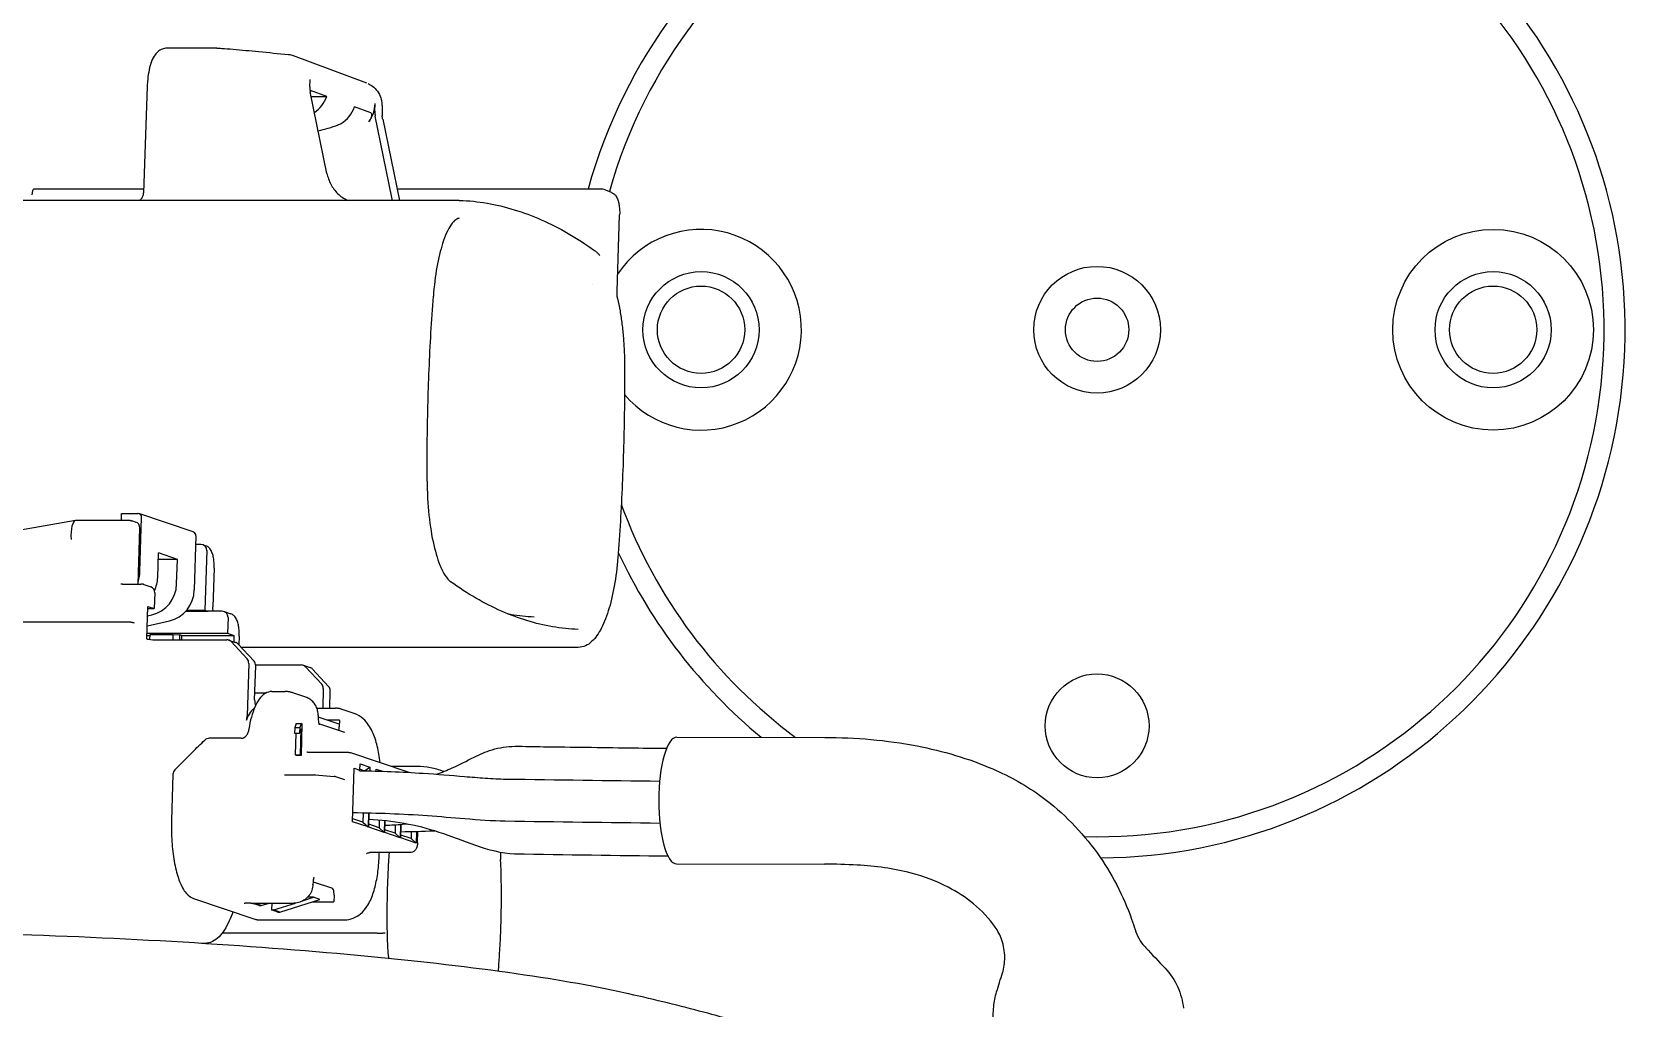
# Model space of a CAD drawing. Header units: millimetres. Extents: x 0 to 7722, y 0 to 5460.
# Drawn here: x 1500.5 to 1575.9, y 3604.9 to 3651.1 of the extents above; entities that cross this region are included whole.
import ezdxf

# ---------------------------------------------------------------- set-up
doc = ezdxf.new("R2010")
doc.units = ezdxf.units.MM
doc.header["$LTSCALE"] = 5
doc.layers.get('0').update_dxf_attribs({"linetype": 'CONTINUOUS'})

msp = doc.modelspace()

# ---------------------------------------------------------------- linework, layer by layer
for p, q in [((1509.255, 3650.312), (1506.905, 3650.312)), ((1512.874, 3649.961), (1516.341, 3648.668)), ((1513.657, 3648.479), (1513.669, 3648.835)), ((1505.957, 3648.496), (1505.788, 3643.472)), ((1514.469, 3644.385), (1513.677, 3648.238)), ((1514.458, 3648.028), (1513.691, 3648.314)), ((1513.72, 3648.028), (1514.458, 3648.028)), ((1516.541, 3647.251), (1515.773, 3647.538)), ((1516.735, 3647.331), (1516.747, 3647.687)), ((1517.547, 3643.237), (1516.755, 3647.09)), ((1517.107, 3646.948), (1517.896, 3643.108)), ((1505.793, 3643.637), (1500.587, 3643.637)), ((1527.482, 3643.637), (1517.787, 3643.637)), ((1527.945, 3643.484), (1527.587, 3643.618)), ((1520.725, 3643.108), (1489.888, 3643.108)), ((1528.204, 3638.807), (1528.326, 3642.419)), ((1502.559, 3627.95), (1499.683, 3627.452)), ((1505.149, 3627.951), (1502.574, 3627.951)), ((1504.736, 3627.951), (1504.746, 3628.292)), ((1504.746, 3628.292), (1505.509, 3628.292)), ((1505.266, 3627.932), (1505.415, 3627.881)), ((1508.14, 3627.413), (1505.567, 3628.282)), ((1505.616, 3625.536), (1505.694, 3628.093)), ((1505.525, 3624.948), (1505.606, 3627.597)), ((1508.267, 3627.224), (1508.189, 3624.667)), ((1506.454, 3625.253), (1506.489, 3626.417)), ((1507.387, 3626.114), (1506.48, 3626.114)), ((1507.387, 3626.114), (1506.489, 3626.417)), ((1507.351, 3624.95), (1507.387, 3626.114)), ((1508.5, 3626.824), (1508.255, 3626.824)), ((1508.587, 3626.81), (1508.736, 3626.76)), ((1508.777, 3626.526), (1508.691, 3623.71)), ((1509.128, 3625.699), (1509.072, 3623.863)), ((1504.782, 3624.948), (1505.678, 3624.948)), ((1505.795, 3624.929), (1506.124, 3624.818)), ((1505.946, 3622.346), (1505.993, 3623.888)), ((1505.993, 3623.888), (1506.292, 3623.787)), ((1506.315, 3624.533), (1506.292, 3623.787)), ((1505.188, 3623.142), (1485.312, 3623.142)), ((1505.317, 3623.12), (1505.347, 3623.11)), ((1505.965, 3622.972), (1507.017, 3623.208)), ((1505.979, 3623.446), (1506.179, 3623.491)), ((1505.99, 3623.787), (1506.292, 3623.787)), ((1507.783, 3623.66), (1508.84, 3623.66)), ((1507.827, 3623.71), (1508.691, 3623.71)), ((1508.691, 3623.71), (1508.84, 3623.66)), ((1509.508, 3623.66), (1508.84, 3623.66)), ((1509.595, 3623.646), (1509.924, 3623.535)), ((1509.785, 3623.361), (1509.762, 3622.615)), ((1505.961, 3622.341), (1505.946, 3622.346)), ((1505.951, 3622.514), (1506.095, 3622.514)), ((1505.954, 3622.615), (1509.762, 3622.615)), ((1506.089, 3622.321), (1506.097, 3622.565)), ((1506.097, 3622.565), (1507.194, 3622.565)), ((1507.186, 3622.311), (1507.194, 3622.565)), ((1507.194, 3622.565), (1507.507, 3622.54)), ((1507.5, 3622.311), (1507.507, 3622.54)), ((1507.582, 3622.514), (1507.507, 3622.54)), ((1507.582, 3622.514), (1507.575, 3622.311)), ((1507.582, 3622.514), (1510.061, 3622.514)), ((1509.762, 3622.615), (1510.061, 3622.514)), ((1510.061, 3622.514), (1510.052, 3622.216)), ((1510.316, 3622.474), (1510.303, 3622.062)), ((1506.336, 3622.311), (1509.728, 3622.311)), ((1509.814, 3622.297), (1510.143, 3622.185)), ((1510.688, 3621.403), (1509.927, 3622.223)), ((1510.256, 3622.112), (1511.017, 3621.292)), ((1526.368, 3621.949), (1510.408, 3621.949)), ((1510.766, 3621.192), (1510.69, 3618.715)), ((1511.045, 3619.464), (1511.095, 3621.081)), ((1511.094, 3621.119), (1513.258, 3621.119)), ((1513.345, 3621.104), (1513.674, 3620.993)), ((1514.218, 3620.211), (1513.457, 3621.031)), ((1513.786, 3620.92), (1514.548, 3620.1)), ((1511.056, 3619.802), (1511.509, 3619.802)), ((1511.865, 3619.859), (1512.485, 3619.859)), ((1513.465, 3619.591), (1512.848, 3619.799)), ((1514.296, 3620), (1514.267, 3619.07)), ((1514.6, 3619.07), (1514.625, 3619.889)), ((1513.994, 3619.07), (1514.87, 3619.07)), ((1515.052, 3618.307), (1514.048, 3618.646)), ((1514.049, 3618.719), (1514.049, 3618.729)), ((1515.756, 3618.817), (1515.14, 3619.025)), ((1512.944, 3618.149), (1512.936, 3617.895)), ((1512.936, 3617.895), (1513.175, 3617.895)), ((1513.007, 3618.352), (1512.944, 3618.149)), ((1512.944, 3618.149), (1513.183, 3618.149)), ((1512.993, 3617.895), (1512.961, 3616.86)), ((1513.007, 3618.352), (1513.245, 3618.352)), ((1513.183, 3618.149), (1513.175, 3617.895)), ((1513.175, 3617.895), (1513.238, 3618.098)), ((1513.245, 3618.352), (1513.183, 3618.149)), ((1513.238, 3618.098), (1513.2, 3616.86)), ((1513.302, 3618.333), (1513.245, 3618.352)), ((1513.256, 3616.841), (1513.302, 3618.333)), ((1515.322, 3617.911), (1514.089, 3618.327)), ((1515.058, 3618.502), (1514.477, 3618.502)), ((1515.058, 3618.502), (1515.048, 3618.193)), ((1510.399, 3617.644), (1508.896, 3617.644)), ((1531.035, 3617.7), (1538.034, 3617.686)), ((1508.096, 3616.984), (1507.265, 3616.144)), ((1512.961, 3616.86), (1513.018, 3616.841)), ((1512.961, 3616.86), (1513.2, 3616.86)), ((1513.018, 3616.841), (1513.256, 3616.841)), ((1513.2, 3616.86), (1513.256, 3616.841)), ((1515.499, 3616.977), (1513.592, 3616.977)), ((1518.358, 3616.029), (1515.601, 3616.96)), ((1516.032, 3616.142), (1516.041, 3616.441)), ((1516.041, 3616.441), (1516.505, 3616.284)), ((1518.74, 3616.31), (1517.512, 3616.315)), ((1507.178, 3615.942), (1507.112, 3613.757)), ((1512.513, 3615.909), (1513.883, 3615.909)), ((1513.907, 3615.908), (1514.814, 3615.834)), ((1515.32, 3615.673), (1514.886, 3615.82)), ((1515.685, 3613.696), (1515.763, 3616.233)), ((1515.763, 3616.233), (1516.032, 3616.142)), ((1516.01, 3616.108), (1516.032, 3616.142)), ((1516.033, 3616.178), (1516.248, 3616.106)), ((1516.248, 3616.106), (1516.234, 3616.106)), ((1516.248, 3616.106), (1516.505, 3616.284)), ((1516.248, 3616.106), (1516.248, 3616.105)), ((1516.505, 3616.284), (1516.499, 3616.1)), ((1516.798, 3616.093), (1516.801, 3616.184)), ((1516.801, 3616.184), (1517.099, 3616.084)), ((1516.187, 3614.106), (1516.174, 3613.668)), ((1516.438, 3614.101), (1516.418, 3613.449)), ((1516.445, 3613.44), (1516.465, 3614.1)), ((1516.418, 3613.449), (1515.685, 3613.696)), ((1516.174, 3613.668), (1515.689, 3613.832)), ((1516.174, 3613.668), (1516.418, 3613.449)), ((1517.178, 3613.192), (1516.445, 3613.44)), ((1516.934, 3613.411), (1516.449, 3613.575)), ((1516.945, 3613.768), (1516.934, 3613.411)), ((1516.934, 3613.411), (1517.178, 3613.192)), ((1517.195, 3613.745), (1517.178, 3613.192)), ((1517.205, 3613.183), (1517.222, 3613.742)), ((1517.694, 3613.155), (1517.209, 3613.318)), ((1517.705, 3613.537), (1517.694, 3613.155)), ((1517.957, 3613.556), (1517.938, 3612.936)), ((1517.965, 3612.927), (1517.984, 3613.559)), ((1517.938, 3612.936), (1517.205, 3613.183)), ((1517.694, 3613.155), (1517.938, 3612.936)), ((1518.698, 3612.679), (1517.965, 3612.927)), ((1518.453, 3612.898), (1517.969, 3613.062)), ((1518.463, 3613.214), (1518.453, 3612.898)), ((1518.453, 3612.898), (1518.698, 3612.679)), ((1518.714, 3613.22), (1518.698, 3612.679)), ((1518.758, 3612.705), (1518.774, 3613.222)), ((1518.398, 3612.234), (1516.491, 3612.234)), ((1516.948, 3612.173), (1516.949, 3612.234)), ((1531.023, 3611.7), (1538.022, 3611.686)), ((1513.805, 3610.731), (1513.805, 3610.74)), ((1513.812, 3610.851), (1514.724, 3610.543)), ((1508.149, 3610.067), (1511.057, 3609.085)), ((1510.864, 3609.843), (1512.914, 3609.843)), ((1510.953, 3609.843), (1510.953, 3609.823)), ((1511.252, 3609.722), (1510.953, 3609.823)), ((1510.953, 3609.823), (1511.048, 3609.823)), ((1511.048, 3609.823), (1511.11, 3609.843)), ((1511.347, 3609.722), (1511.048, 3609.823)), ((1511.252, 3609.722), (1511.347, 3609.722)), ((1511.347, 3609.722), (1511.729, 3609.843)), ((1511.86, 3609.843), (1511.85, 3609.52)), ((1511.85, 3609.52), (1511.946, 3609.52)), ((1512.149, 3609.419), (1511.85, 3609.52)), ((1511.946, 3609.52), (1512.974, 3609.845)), ((1512.245, 3609.419), (1511.946, 3609.52)), ((1512.245, 3609.419), (1514.135, 3610.016)), ((1513.359, 3609.966), (1513.836, 3610.117)), ((1513.836, 3610.117), (1513.548, 3610.117)), ((1513.786, 3609.906), (1514.795, 3609.906)), ((1514.135, 3610.016), (1513.836, 3610.117)), ((1514.805, 3610.214), (1514.795, 3609.906)), ((1511.247, 3609.053), (1515.3, 3609.053)), ((1512.149, 3609.419), (1512.245, 3609.419)), ((1516.848, 3608.421), (1509.506, 3608.42)), ((1508.685, 3607.935), (1508.526, 3607.935))]:
    msp.add_line(p, q)
for centre, radius in [((1569.681, 3636.983), 4.75), ((1532.181, 3636.983), 2.75), ((1550.931, 3636.983), 3), ((1569.681, 3636.983), 2.75), ((1532.181, 3636.983), 2.067), ((1569.681, 3636.983), 2.067), ((1550.931, 3636.983), 1.5), ((1550.931, 3618.233), 2.458)]:
    msp.add_circle(centre, radius)
for centre, radius, start, end in [((1550.931, 3636.983), 25, 270.37805, 164.56425), ((1550.931, 3636.983), 24, 268.55473, 164.18528), ((1527.482, 3643.337), 0.3, 69.54367, 90), ((1532.181, 3636.983), 4.75, 220.2638, 146.25246), ((1550.941, 3636.982), 24.01, 174.90798, 174.90805), ((1550.931, 3636.983), 24, 200.17796, 233.50665), ((1550.931, 3636.983), 25, 204.94352, 230.50108), ((1508.896, 3617.344), 0.3, 90, 133.14164), ((1507.478, 3615.933), 0.3, 135.3123, 178.25096), ((1513.883, 3615.609), 0.3, 85.38986, 90), ((1514.79, 3615.535), 0.3, 71.34032, 85.38986)]:
    msp.add_arc(centre, radius, start, end)
for centre, major_axis, ratio, start_param, end_param in [((1522.903, 3648.312), (-13.68, 1.996), 0.009727, 6.216047, 6.216607), ((1514.61, 3648.479), (-0.349, -0.937), 0.947773, 5.052209, 5.296556), ((1513.12, 3648.506), (-0.524, -1.405), 0.947773, 0.931715, 1.583956), ((1514.434, 3648.016), (-0.524, -1.405), 0.947773, 0.886577, 1.583956), ((1515.316, 3647.687), (0.524, 1.405), 0.947773, 4.43975, 5.052209), ((1517.688, 3647.331), (-0.349, -0.937), 0.947773, 5.052209, 5.296556), ((1514.477, 3650.007), (-3.849, -2.577), 0.691777, 1.037179, 1.262248), ((1514.817, 3647.873), (-1.375, -0.92), 0.691777, 1.262248, 1.348451), ((1500.587, 3643.337), (0, 0.3), 0.300705, 0, 1.459095), ((1502.652, 3626.951), (-0.086, 1), 0.290772, 6.258232, 7.727828), ((1505.319, 3627.597), (0.096, 0.284), 0.948837, 5.022473, 6.283185), ((1505.503, 3628.093), (0.064, 0.189), 0.948837, 5.022473, 6.593269), ((1508.076, 3627.224), (0.064, 0.189), 0.948837, 5.022473, 6.283185), ((1508.491, 3626.526), (0.096, 0.284), 0.948837, 5.022473, 6.593269), ((1504.185, 3625.536), (0.48, 1.421), 0.948837, 4.700837, 5.022473), ((1506.028, 3624.533), (0.096, 0.284), 0.948837, 5.022473, 6.283185), ((1505.921, 3624.95), (0.48, 1.421), 0.948837, 3.665045, 5.022473), ((1505.023, 3625.253), (0.48, 1.421), 0.948837, 4.590074, 5.022473), ((1506.758, 3624.667), (0.48, 1.421), 0.948837, 3.665045, 5.022473), ((1509.499, 3623.361), (0.096, 0.284), 0.948837, 5.022473, 6.593269), ((1506.247, 3622.341), (-0.3, 0.009), 0.096352, 0.306907, 1.877703), ((1509.718, 3622.012), (0.096, 0.284), 0.948837, 5.807871, 6.593269), ((1510.048, 3621.901), (0.096, 0.284), 0.948837, 5.807871, 6.283185), ((1510.479, 3621.192), (0.096, 0.284), 0.948837, 5.022473, 5.807871), ((1510.809, 3621.081), (-0.096, -0.284), 0.948837, 1.88088, 2.666278), ((1513.249, 3620.82), (0.096, 0.284), 0.948837, 5.807871, 6.593269), ((1513.578, 3620.709), (0.096, 0.284), 0.948837, 5.807871, 6.283185), ((1514.01, 3620), (0.096, 0.284), 0.948837, 5.022473, 5.807871), ((1514.339, 3619.889), (-0.096, -0.284), 0.948837, 1.88088, 2.666278), ((1511.135, 3619.434), (0, 0.3), 0.300706, 1.469596, 2.5477), ((1511.239, 3615.901), (0, 3.25), 0.300706, 0.205204, 0.641197), ((1510.6, 3618.745), (0, -0.3), 0.300706, 0.641197, 1.469596), ((1511.043, 3617.923), (-0.296, 0.048), 0.450238, 6.283159, 6.283239), ((1514.958, 3618.223), (0, 0.3), 0.300706, 3.930279, 4.611188), ((1531.029, 3614.7), (-0.006, -3), 0.284099, 3.141593, 6.283185), ((1512.513, 3615.609), (0, 0.3), 0.300703, 0.000058, 0.000112), ((1514.715, 3610.244), (0, 0.3), 0.300706, 5.596299, 6.181985), ((1514.715, 3610.244), (0, 0.3), 0.300706, 4.611188, 5.596299)]:
    msp.add_ellipse(centre, major_axis=major_axis, ratio=ratio, start_param=start_param, end_param=end_param)
for points, knots in [([(1506.905, 3650.312), (1506.823, 3650.312), (1506.742, 3650.295), (1506.592, 3650.237), (1506.527, 3650.194), (1506.394, 3650.083), (1506.338, 3650.011), (1506.221, 3649.828), (1506.172, 3649.712), (1506.088, 3649.462), (1506.055, 3649.326), (1506.002, 3649.039), (1505.983, 3648.887), (1505.964, 3648.653), (1505.96, 3648.575), (1505.957, 3648.496)], [6.283185, 6.283185, 6.283185, 6.283185, 6.399376, 6.399376, 6.531057, 6.531057, 6.723123, 6.723123, 7.014942, 7.014942, 7.306761, 7.306761, 7.59858, 7.59858, 7.742281, 7.742281, 7.742281, 7.742281]), ([(1509.256, 3650.312), (1509.33, 3650.312), (1509.403, 3650.307), (1509.652, 3650.292), (1509.837, 3650.277), (1510.414, 3650.228), (1510.823, 3650.19), (1511.7, 3650.107), (1512.172, 3650.06), (1512.648, 3650.013)], [0, 0, 0, 0, 0.032449, 0.032449, 0.0997555, 0.0997555, 0.2391978, 0.2391978, 0.3965604, 0.3965604, 0.3965604, 0.3965604]), ([(1516.414, 3648.637), (1516.488, 3648.604), (1516.558, 3648.562), (1516.71, 3648.447), (1516.789, 3648.366), (1516.926, 3648.181), (1516.983, 3648.071), (1517.042, 3647.886), (1517.056, 3647.814), (1517.063, 3647.741)], [0.0080184, 0.0080184, 0.0080184, 0.0080184, 0.0322135, 0.0322135, 0.0656455, 0.0656455, 0.102287, 0.102287, 0.1244692, 0.1244692, 0.1244692, 0.1244692]), ([(1516.541, 3647.251), (1516.555, 3647.246), (1516.567, 3647.23), (1516.581, 3647.181), (1516.582, 3647.147), (1516.572, 3647.07), (1516.559, 3647.022), (1516.517, 3646.924), (1516.489, 3646.874), (1516.458, 3646.83)], [-0.13141381, -0.13141381, -0.13141381, -0.13141381, -0.11682532, -0.11682532, -0.10223683, -0.10223683, -0.08611463, -0.08611463, -0.06999244, -0.06999244, -0.06999244, -0.06999244]), ([(1517.063, 3647.741), (1517.066, 3647.706), (1517.069, 3647.671), (1517.074, 3647.6), (1517.076, 3647.564), (1517.08, 3647.493), (1517.081, 3647.457), (1517.084, 3647.385), (1517.084, 3647.349), (1517.085, 3647.276), (1517.085, 3647.24), (1517.085, 3647.204)], [1.2718853, 1.2718853, 1.2718853, 1.2718853, 1.3376181, 1.3376181, 1.4033509, 1.4033509, 1.4690837, 1.4690837, 1.5348165, 1.5348165, 1.6005493, 1.6005493, 1.6005493, 1.6005493]), ([(1517.107, 3646.948), (1517.104, 3646.959), (1517.102, 3646.969), (1517.099, 3646.99), (1517.097, 3647.001), (1517.094, 3647.022), (1517.093, 3647.033), (1517.09, 3647.054), (1517.089, 3647.065), (1517.088, 3647.087), (1517.087, 3647.098), (1517.087, 3647.109)], [6.0388392, 6.0388392, 6.0388392, 6.0388392, 6.0713188, 6.0713188, 6.1037984, 6.1037984, 6.136278, 6.136278, 6.1687576, 6.1687576, 6.2012372, 6.2012372, 6.2012372, 6.2012372]), ([(1514.469, 3644.385), (1514.506, 3644.204), (1514.569, 3644.03), (1514.74, 3643.708), (1514.847, 3643.562), (1514.974, 3643.434)], [-0.1127535, -0.1127535, -0.1127535, -0.1127535, -0.0563776, -0.0563776, -0.000001, -0.000001, -0.000001, -0.000001]), ([(1505.611, 3643.108), (1505.618, 3643.114), (1505.625, 3643.12), (1505.665, 3643.158), (1505.694, 3643.195), (1505.744, 3643.279), (1505.764, 3643.328), (1505.783, 3643.409), (1505.787, 3643.441), (1505.788, 3643.472)], [0.13091193, 0.13091193, 0.13091193, 0.13091193, 0.13380088, 0.13380088, 0.14770843, 0.14770843, 0.16335521, 0.16335521, 0.1728367, 0.1728367, 0.1728367, 0.1728367]), ([(1527.945, 3643.484), (1527.988, 3643.468), (1528.023, 3643.446), (1528.093, 3643.391), (1528.122, 3643.357), (1528.189, 3643.261), (1528.216, 3643.198), (1528.262, 3643.065), (1528.279, 3642.994), (1528.306, 3642.844), (1528.316, 3642.764), (1528.327, 3642.602), (1528.329, 3642.518), (1528.326, 3642.43), (1528.326, 3642.425), (1528.326, 3642.419)], [0.111701, 0.111701, 0.111701, 0.111701, 0.234853, 0.234853, 0.405272, 0.405272, 0.719431, 0.719431, 1.03359, 1.03359, 1.347749, 1.347749, 1.661909, 1.661909, 1.682497, 1.682497, 1.682497, 1.682497]), ([(1514.974, 3643.434), (1515.038, 3643.37), (1515.111, 3643.31), (1515.263, 3643.203), (1515.347, 3643.153), (1515.438, 3643.108)], [-0.17493692, -0.17493692, -0.17493692, -0.17493692, -0.13843476, -0.13843476, -0.10290748, -0.10290748, -0.10290748, -0.10290748]), ([(1520.725, 3643.108), (1520.727, 3643.108), (1520.729, 3643.108), (1520.733, 3643.108), (1520.735, 3643.108), (1520.739, 3643.108), (1520.741, 3643.108), (1520.745, 3643.108), (1520.747, 3643.108), (1520.751, 3643.108), (1520.753, 3643.108), (1520.755, 3643.108)], [0.00000002, 0.00000002, 0.00000002, 0.00000002, 0.00223225, 0.00223225, 0.00446448, 0.00446448, 0.00669671, 0.00669671, 0.00892894, 0.00892894, 0.01116117, 0.01116117, 0.01116117, 0.01116117]), ([(1520.755, 3643.108), (1521.186, 3643.092), (1521.617, 3643.047), (1522.478, 3642.9), (1522.907, 3642.797), (1523.764, 3642.536), (1524.19, 3642.376), (1525.04, 3642.002), (1525.463, 3641.787), (1526.304, 3641.3), (1526.723, 3641.029), (1527.139, 3640.731)], [0.0111612, 0.0111612, 0.0111612, 0.0111612, 0.0513771, 0.0513771, 0.0915931, 0.0915931, 0.131809, 0.131809, 0.172025, 0.172025, 0.212241, 0.212241, 0.212241, 0.212241]), ([(1520.725, 3642.258), (1520.644, 3642.258), (1520.506, 3642.188), (1520.203, 3641.742), (1520.064, 3641.439), (1519.84, 3640.746), (1519.747, 3640.362), (1519.598, 3639.519), (1519.541, 3639.049), (1519.505, 3638.565)], [0, 0, 0, 0, 0.2076919, 0.2076919, 0.3743447, 0.3743447, 0.5203206, 0.5203206, 0.6696488, 0.6696488, 0.6696488, 0.6696488]), ([(1527.139, 3640.731), (1527.157, 3640.719), (1527.174, 3640.705), (1527.209, 3640.678), (1527.225, 3640.664), (1527.258, 3640.634), (1527.275, 3640.619), (1527.307, 3640.587), (1527.323, 3640.571), (1527.354, 3640.538), (1527.37, 3640.521), (1527.385, 3640.503)], [0.212241, 0.212241, 0.212241, 0.212241, 0.2367531, 0.2367531, 0.2612652, 0.2612652, 0.2857773, 0.2857773, 0.3102894, 0.3102894, 0.3348016, 0.3348016, 0.3348016, 0.3348016]), ([(1519.21, 3629.819), (1519.208, 3630.408), (1519.209, 3630.996), (1519.222, 3632.172), (1519.233, 3632.759), (1519.263, 3633.932), (1519.283, 3634.517), (1519.331, 3635.682), (1519.36, 3636.263), (1519.426, 3637.419), (1519.463, 3637.994), (1519.505, 3638.565)], [4.6971429, 4.6971429, 4.6971429, 4.6971429, 4.7479218, 4.7479218, 4.7987006, 4.7987006, 4.8494795, 4.8494795, 4.9002583, 4.9002583, 4.9510372, 4.9510372, 4.9510372, 4.9510372]), ([(1528.231, 3638.459), (1528.227, 3638.477), (1528.224, 3638.496), (1528.217, 3638.538), (1528.214, 3638.56), (1528.209, 3638.607), (1528.207, 3638.631), (1528.204, 3638.681), (1528.203, 3638.706), (1528.203, 3638.757), (1528.203, 3638.782), (1528.204, 3638.807)], [4.0769731, 4.0769731, 4.0769731, 4.0769731, 4.2263965, 4.2263965, 4.3758199, 4.3758199, 4.5252433, 4.5252433, 4.6746667, 4.6746667, 4.82409, 4.82409, 4.82409, 4.82409]), ([(1528.231, 3638.459), (1528.273, 3638.272), (1528.31, 3638.078), (1528.378, 3637.675), (1528.408, 3637.468), (1528.461, 3637.042), (1528.483, 3636.824), (1528.519, 3636.381), (1528.532, 3636.156), (1528.552, 3635.702), (1528.557, 3635.473), (1528.558, 3635.244)], [0.9353804, 0.9353804, 0.9353804, 0.9353804, 1.0594146, 1.0594146, 1.1834488, 1.1834488, 1.307483, 1.307483, 1.4315172, 1.4315172, 1.5555513, 1.5555513, 1.5555513, 1.5555513]), ([(1528.558, 3635.244), (1528.561, 3634.649), (1528.559, 3634.053), (1528.546, 3632.862), (1528.535, 3632.267), (1528.504, 3631.081), (1528.484, 3630.488), (1528.435, 3629.308), (1528.406, 3628.72), (1528.339, 3627.55), (1528.302, 3626.967), (1528.259, 3626.388)], [1.5555513, 1.5555513, 1.5555513, 1.5555513, 1.6063298, 1.6063298, 1.6571082, 1.6571082, 1.7078866, 1.7078866, 1.758665, 1.758665, 1.8094435, 1.8094435, 1.8094435, 1.8094435]), ([(1519.21, 3629.819), (1519.212, 3629.543), (1519.22, 3629.266), (1519.263, 3628.461), (1519.318, 3627.938), (1519.471, 3627.001), (1519.57, 3626.573), (1519.794, 3625.865), (1519.923, 3625.573), (1520.146, 3625.216), (1520.242, 3625.113), (1520.319, 3625.058)], [0, 0, 0, 0, 0.0829345, 0.0829345, 0.2452893, 0.2452893, 0.4046258, 0.4046258, 0.5609984, 0.5609984, 0.6790065, 0.6790065, 0.6790065, 0.6790065]), ([(1505.149, 3627.951), (1505.157, 3627.951), (1505.165, 3627.951), (1505.181, 3627.95), (1505.189, 3627.949), (1505.205, 3627.947), (1505.213, 3627.945), (1505.229, 3627.942), (1505.236, 3627.94), (1505.251, 3627.936), (1505.259, 3627.934), (1505.266, 3627.932)], [1.5707963, 1.5707963, 1.5707963, 1.5707963, 1.5910364, 1.5910364, 1.6112766, 1.6112766, 1.6315167, 1.6315167, 1.6517568, 1.6517568, 1.6719969, 1.6719969, 1.6719969, 1.6719969]), ([(1509.128, 3625.699), (1509.131, 3625.782), (1509.129, 3625.865), (1509.119, 3626.028), (1509.11, 3626.107), (1509.083, 3626.258), (1509.066, 3626.33), (1509.021, 3626.463), (1508.994, 3626.526), (1508.93, 3626.62), (1508.905, 3626.651), (1508.836, 3626.711), (1508.792, 3626.741), (1508.736, 3626.76)], [3.040392, 3.040392, 3.040392, 3.040392, 3.354551, 3.354551, 3.668711, 3.668711, 3.98287, 3.98287, 4.297029, 4.297029, 4.454109, 4.454109, 4.611188, 4.611188, 4.611188, 4.611188]), ([(1528.259, 3626.388), (1528.224, 3625.91), (1528.17, 3625.446), (1528.026, 3624.579), (1527.936, 3624.175), (1527.725, 3623.454), (1527.604, 3623.136), (1527.331, 3622.6), (1527.18, 3622.381), (1526.822, 3622.056), (1526.602, 3621.949), (1526.368, 3621.949)], [1.809443, 1.809443, 1.809443, 1.809443, 2.075873, 2.075873, 2.342303, 2.342303, 2.608733, 2.608733, 2.875163, 2.875163, 3.141593, 3.141593, 3.141593, 3.141593]), ([(1504.782, 3624.948), (1504.755, 3624.948), (1504.73, 3624.947), (1504.71, 3624.947), (1504.709, 3624.947), (1504.708, 3624.947)], [0.122561221, 0.122561221, 0.122561221, 0.122561221, 0.128988252, 0.128988252, 0.1292332, 0.1292332, 0.1292332, 0.1292332]), ([(1505.795, 3624.929), (1505.788, 3624.931), (1505.781, 3624.933), (1505.766, 3624.937), (1505.758, 3624.939), (1505.743, 3624.942), (1505.735, 3624.944), (1505.719, 3624.946), (1505.711, 3624.947), (1505.694, 3624.948), (1505.686, 3624.948), (1505.678, 3624.948)], [4.6111884, 4.6111884, 4.6111884, 4.6111884, 4.6314285, 4.6314285, 4.6516686, 4.6516686, 4.6719087, 4.6719087, 4.6921489, 4.6921489, 4.712389, 4.712389, 4.712389, 4.712389]), ([(1526.361, 3622.799), (1525.958, 3622.814), (1525.554, 3622.856), (1524.747, 3622.994), (1524.343, 3623.09), (1523.536, 3623.336), (1523.133, 3623.487), (1522.327, 3623.842), (1521.924, 3624.047), (1521.121, 3624.511), (1520.719, 3624.771), (1520.319, 3625.058)], [3.1527535, 3.1527535, 3.1527535, 3.1527535, 3.1929696, 3.1929696, 3.2331857, 3.2331857, 3.2734018, 3.2734018, 3.3136179, 3.3136179, 3.3538339, 3.3538339, 3.3538339, 3.3538339]), ([(1509.078, 3623.66), (1509.078, 3623.666), (1509.077, 3623.673), (1509.075, 3623.699), (1509.074, 3623.719), (1509.072, 3623.76), (1509.071, 3623.781), (1509.071, 3623.822), (1509.071, 3623.843), (1509.072, 3623.863)], [5.9785443, 5.9785443, 5.9785443, 5.9785443, 6.0197081, 6.0197081, 6.1412674, 6.1412674, 6.2628266, 6.2628266, 6.3843859, 6.3843859, 6.3843859, 6.3843859]), ([(1505.188, 3623.142), (1505.197, 3623.142), (1505.206, 3623.141), (1505.223, 3623.14), (1505.232, 3623.139), (1505.25, 3623.137), (1505.259, 3623.135), (1505.276, 3623.132), (1505.284, 3623.13), (1505.301, 3623.125), (1505.309, 3623.123), (1505.317, 3623.12)], [1.5707963, 1.5707963, 1.5707963, 1.5707963, 1.5910364, 1.5910364, 1.6112766, 1.6112766, 1.6315167, 1.6315167, 1.6517568, 1.6517568, 1.6719969, 1.6719969, 1.6719969, 1.6719969]), ([(1510.316, 3622.474), (1510.318, 3622.556), (1510.317, 3622.64), (1510.306, 3622.803), (1510.297, 3622.882), (1510.271, 3623.033), (1510.254, 3623.104), (1510.209, 3623.238), (1510.182, 3623.301), (1510.118, 3623.395), (1510.093, 3623.426), (1510.024, 3623.486), (1509.98, 3623.516), (1509.924, 3623.535)], [3.040392, 3.040392, 3.040392, 3.040392, 3.354551, 3.354551, 3.668711, 3.668711, 3.98287, 3.98287, 4.297029, 4.297029, 4.454109, 4.454109, 4.611188, 4.611188, 4.611188, 4.611188]), ([(1523.03, 3623.537), (1523.083, 3623.527), (1523.136, 3623.518), (1523.369, 3623.479), (1523.55, 3623.455), (1523.91, 3623.418), (1524.091, 3623.406), (1524.271, 3623.399)], [3.08589693, 3.08589693, 3.08589693, 3.08589693, 3.09156855, 3.09156855, 3.11099849, 3.11099849, 3.13042843, 3.13042843, 3.13042843, 3.13042843]), ([(1511.865, 3619.859), (1511.751, 3619.859), (1511.641, 3619.824), (1511.435, 3619.703), (1511.345, 3619.61), (1511.187, 3619.392), (1511.119, 3619.266), (1510.995, 3618.981), (1510.94, 3618.821), (1510.843, 3618.473), (1510.801, 3618.283), (1510.759, 3618.046), (1510.753, 3618.008), (1510.747, 3617.971)], [4.712389, 4.712389, 4.712389, 4.712389, 4.888433, 4.888433, 5.104253, 5.104253, 5.320073, 5.320073, 5.535892, 5.535892, 5.751712, 5.751712, 5.791488, 5.791488, 5.791488, 5.791488]), ([(1512.848, 3619.799), (1512.826, 3619.807), (1512.803, 3619.814), (1512.756, 3619.826), (1512.733, 3619.832), (1512.684, 3619.842), (1512.66, 3619.846), (1512.61, 3619.853), (1512.585, 3619.855), (1512.535, 3619.859), (1512.51, 3619.859), (1512.485, 3619.859)], [4.6111884, 4.6111884, 4.6111884, 4.6111884, 4.6314285, 4.6314285, 4.6516686, 4.6516686, 4.6719087, 4.6719087, 4.6921489, 4.6921489, 4.712389, 4.712389, 4.712389, 4.712389]), ([(1514.049, 3618.729), (1514.051, 3618.804), (1514.044, 3618.878), (1514.013, 3619.024), (1513.988, 3619.094), (1513.922, 3619.227), (1513.88, 3619.29), (1513.782, 3619.402), (1513.726, 3619.451), (1513.603, 3619.534), (1513.535, 3619.567), (1513.465, 3619.591)], [3.141593, 3.141593, 3.141593, 3.141593, 3.393735, 3.393735, 3.645878, 3.645878, 3.89802, 3.89802, 4.150163, 4.150163, 4.402305, 4.402305, 4.402305, 4.402305]), ([(1514.049, 3618.719), (1514.047, 3618.673), (1514.048, 3618.626), (1514.052, 3618.535), (1514.057, 3618.491), (1514.068, 3618.415), (1514.074, 3618.382), (1514.087, 3618.331), (1514.093, 3618.313), (1514.102, 3618.291), (1514.105, 3618.286), (1514.105, 3618.286), (1514.105, 3618.286), (1514.105, 3618.286)], [6.181985, 6.181985, 6.181985, 6.181985, 6.456433, 6.456433, 6.72907, 6.72907, 6.984627, 6.984627, 7.204067, 7.204067, 7.373828, 7.373828, 7.376171, 7.376171, 7.376171, 7.376171]), ([(1515.14, 3619.025), (1515.123, 3619.031), (1515.105, 3619.037), (1515.07, 3619.046), (1515.052, 3619.05), (1515.016, 3619.057), (1514.998, 3619.06), (1514.962, 3619.065), (1514.943, 3619.067), (1514.907, 3619.069), (1514.889, 3619.07), (1514.87, 3619.07)], [4.4023054, 4.4023054, 4.4023054, 4.4023054, 4.4643221, 4.4643221, 4.5263388, 4.5263388, 4.5883556, 4.5883556, 4.6503723, 4.6503723, 4.712389, 4.712389, 4.712389, 4.712389]), ([(1516.987, 3616.492), (1516.971, 3616.628), (1516.951, 3616.761), (1516.883, 3617.153), (1516.824, 3617.399), (1516.67, 3617.857), (1516.578, 3618.068), (1516.37, 3618.374), (1516.288, 3618.475), (1516.069, 3618.667), (1515.93, 3618.759), (1515.756, 3618.817)], [3.514139, 3.514139, 3.514139, 3.514139, 3.668711, 3.668711, 3.98287, 3.98287, 4.297029, 4.297029, 4.454109, 4.454109, 4.611188, 4.611188, 4.611188, 4.611188]), ([(1510.399, 3617.644), (1510.425, 3617.644), (1510.454, 3617.648), (1510.509, 3617.665), (1510.536, 3617.678), (1510.585, 3617.708), (1510.608, 3617.726), (1510.648, 3617.766), (1510.667, 3617.788), (1510.698, 3617.835), (1510.712, 3617.86), (1510.734, 3617.915), (1510.742, 3617.944), (1510.747, 3617.971)], [0, 0, 0, 0, 0.00958061, 0.00958061, 0.0186795, 0.0186795, 0.02713154, 0.02713154, 0.03567632, 0.03567632, 0.04492893, 0.04492893, 0.05605437, 0.05605437, 0.05605437, 0.05605437]), ([(1519.651, 3615.945), (1519.908, 3616.032), (1520.154, 3616.131), (1520.736, 3616.397), (1521.072, 3616.576), (1521.701, 3616.876), (1521.968, 3617.003), (1522.623, 3617.207), (1522.999, 3617.26), (1523.372, 3617.265)], [0.3263505, 0.3263505, 0.3263505, 0.3263505, 0.4271271, 0.4271271, 0.5743742, 0.5743742, 0.6822257, 0.6822257, 0.7984446, 0.7984446, 0.7984446, 0.7984446]), ([(1523.372, 3617.265), (1523.825, 3617.271), (1524.273, 3617.254), (1526.071, 3617.23), (1527.42, 3617.212), (1529.362, 3617.186), (1529.956, 3617.178), (1530.55, 3617.17)], [0, 0, 0, 0, 0.1406983, 0.1406983, 0.5626183, 0.5626183, 0.748497, 0.748497, 0.748497, 0.748497]), ([(1538.034, 3617.686), (1539.491, 3617.683), (1540.964, 3617.563), (1543.629, 3617.046), (1544.843, 3616.694), (1546.813, 3615.835), (1547.609, 3615.394), (1549.327, 3614.132), (1550.206, 3613.22), (1551.625, 3611.259), (1552.174, 3610.18), (1552.625, 3608.917), (1552.68, 3608.755), (1552.732, 3608.592)], [0, 0, 0, 0, 0.452, 0.452, 0.832945, 0.832945, 1.103888, 1.103888, 1.473728, 1.473728, 1.830819, 1.830819, 1.883221, 1.883221, 1.883221, 1.883221]), ([(1513.592, 3616.977), (1513.587, 3616.977), (1513.582, 3616.977), (1513.571, 3616.978), (1513.566, 3616.978), (1513.557, 3616.98), (1513.552, 3616.981), (1513.542, 3616.982), (1513.538, 3616.984), (1513.529, 3616.986), (1513.524, 3616.987), (1513.52, 3616.989)], [1.5707963, 1.5707963, 1.5707963, 1.5707963, 1.5910364, 1.5910364, 1.6112766, 1.6112766, 1.6315167, 1.6315167, 1.6517568, 1.6517568, 1.6719969, 1.6719969, 1.6719969, 1.6719969]), ([(1515.499, 3616.977), (1515.506, 3616.977), (1515.513, 3616.977), (1515.528, 3616.976), (1515.535, 3616.975), (1515.549, 3616.973), (1515.556, 3616.972), (1515.569, 3616.969), (1515.576, 3616.968), (1515.589, 3616.964), (1515.595, 3616.962), (1515.601, 3616.96)], [1.5707963, 1.5707963, 1.5707963, 1.5707963, 1.5910364, 1.5910364, 1.6112766, 1.6112766, 1.6315167, 1.6315167, 1.6517568, 1.6517568, 1.6719969, 1.6719969, 1.6719969, 1.6719969]), ([(1519.999, 3616.072), (1519.994, 3616.074), (1519.99, 3616.076), (1519.78, 3616.154), (1519.574, 3616.212), (1519.158, 3616.289), (1518.949, 3616.309), (1518.74, 3616.31)], [6.1706269, 6.1706269, 6.1706269, 6.1706269, 6.1718444, 6.1718444, 6.226926, 6.226926, 6.2820076, 6.2820076, 6.2820076, 6.2820076]), ([(1516.011, 3616.109), (1516.999, 3616.095), (1518.018, 3616.056), (1519.682, 3615.946), (1520.335, 3615.892), (1521.31, 3615.81), (1521.634, 3615.784), (1522.291, 3615.737), (1522.628, 3615.72), (1522.947, 3615.715)], [0.0753911, 0.0753911, 0.0753911, 0.0753911, 0.3790265, 0.3790265, 0.5757592, 0.5757592, 0.6734176, 0.6734176, 0.7732565, 0.7732565, 0.7732565, 0.7732565]), ([(1522.909, 3613.716), (1522.295, 3613.724), (1521.634, 3613.777), (1520.407, 3613.878), (1519.816, 3613.929), (1518.043, 3614.055), (1516.844, 3614.102), (1515.698, 3614.113)], [0, 0, 0, 0, 0.1917364, 0.1917364, 0.3701037, 0.3701037, 0.7252736, 0.7252736, 0.7252736, 0.7252736]), ([(1507.112, 3613.757), (1507.101, 3613.425), (1507.107, 3613.087), (1507.15, 3612.433), (1507.187, 3612.116), (1507.289, 3611.531), (1507.354, 3611.263), (1507.512, 3610.794), (1507.603, 3610.593), (1507.827, 3610.266), (1507.962, 3610.13), (1508.149, 3610.067)], [6.181985, 6.181985, 6.181985, 6.181985, 6.496144, 6.496144, 6.810303, 6.810303, 7.124463, 7.124463, 7.438622, 7.438622, 7.752781, 7.752781, 7.752781, 7.752781]), ([(1523.355, 3612.167), (1522.744, 3612.179), (1522.113, 3612.36), (1520.935, 3612.772), (1520.361, 3613.001), (1518.691, 3613.548), (1517.564, 3613.751), (1516.456, 3613.8)], [0, 0, 0, 0, 0.1906297, 0.1906297, 0.3774798, 0.3774798, 0.724819, 0.724819, 0.724819, 0.724819]), ([(1518.251, 3613.587), (1517.984, 3613.555), (1517.713, 3613.533), (1517.364, 3613.519), (1517.29, 3613.517), (1517.215, 3613.515)], [0.6529862, 0.6529862, 0.6529862, 0.6529862, 0.7394558, 0.7394558, 0.7629972, 0.7629972, 0.7629972, 0.7629972]), ([(1519.577, 3613.256), (1519.551, 3613.254), (1519.525, 3613.253), (1519.021, 3613.225), (1518.503, 3613.212), (1517.974, 3613.207)], [0.5991116, 0.5991116, 0.5991116, 0.5991116, 0.6083247, 0.6083247, 0.7766631, 0.7766631, 0.7766631, 0.7766631]), ([(1518.758, 3612.705), (1518.757, 3612.676), (1518.755, 3612.648), (1518.748, 3612.591), (1518.743, 3612.563), (1518.729, 3612.506), (1518.72, 3612.477), (1518.69, 3612.411), (1518.672, 3612.374), (1518.603, 3612.305), (1518.567, 3612.277), (1518.483, 3612.243), (1518.445, 3612.235), (1518.403, 3612.234), (1518.401, 3612.234), (1518.398, 3612.234)], [3.242793, 3.242793, 3.242793, 3.242793, 3.536712, 3.536712, 3.830632, 3.830632, 4.124551, 4.124551, 4.41847, 4.41847, 4.593991, 4.593991, 4.705163, 4.705163, 4.712389, 4.712389, 4.712389, 4.712389]), ([(1515.3, 3609.053), (1515.442, 3609.053), (1515.584, 3609.082), (1515.844, 3609.181), (1515.959, 3609.254), (1516.187, 3609.442), (1516.283, 3609.561), (1516.488, 3609.872), (1516.575, 3610.07), (1516.721, 3610.496), (1516.778, 3610.724), (1516.869, 3611.21), (1516.902, 3611.467), (1516.935, 3611.877), (1516.943, 3612.025), (1516.948, 3612.173)], [1.570796, 1.570796, 1.570796, 1.570796, 1.684872, 1.684872, 1.813468, 1.813468, 1.997429, 1.997429, 2.291348, 2.291348, 2.585268, 2.585268, 2.879187, 2.879187, 3.040392, 3.040392, 3.040392, 3.040392]), ([(1516.34, 3612.171), (1516.34, 3612.171), (1516.342, 3612.173), (1516.35, 3612.182), (1516.359, 3612.191), (1516.39, 3612.211), (1516.413, 3612.222), (1516.457, 3612.232), (1516.474, 3612.234), (1516.491, 3612.234)], [4.3047069, 4.3047069, 4.3047069, 4.3047069, 4.4003499, 4.4003499, 4.522235, 4.522235, 4.6457319, 4.6457319, 4.712389, 4.712389, 4.712389, 4.712389]), ([(1517.41, 3612.234), (1517.408, 3612.203), (1517.406, 3612.173), (1517.382, 3611.824), (1517.364, 3611.504), (1517.335, 3610.859), (1517.324, 3610.535), (1517.31, 3609.884), (1517.306, 3609.558), (1517.306, 3608.906), (1517.309, 3608.58), (1517.316, 3608.255)], [1.341364, 1.341364, 1.341364, 1.341364, 1.3484668, 1.3484668, 1.4222191, 1.4222191, 1.4959714, 1.4959714, 1.5697237, 1.5697237, 1.643476, 1.643476, 1.643476, 1.643476]), ([(1522.692, 3612.239), (1522.691, 3612.231), (1522.69, 3612.224), (1522.685, 3612.179), (1522.682, 3612.138), (1522.68, 3612.086), (1522.68, 3612.075), (1522.679, 3612.056), (1522.679, 3612.047), (1522.679, 3612.037), (1522.679, 3612.036), (1522.679, 3612.029), (1522.679, 3612.025), (1522.679, 3612.006), (1522.68, 3611.992), (1522.681, 3611.955), (1522.682, 3611.933), (1522.684, 3611.911)], [0.03684065, 0.03684065, 0.03684065, 0.03684065, 0.03937618, 0.03937618, 0.05174315, 0.05174315, 0.05510197, 0.05510197, 0.05762029, 0.05762029, 0.0580923, 0.0580923, 0.05950847, 0.05950847, 0.0637614, 0.0637614, 0.07056188, 0.07056188, 0.07056188, 0.07056188]), ([(1522.718, 3611.213), (1522.717, 3611.26), (1522.715, 3611.307), (1522.712, 3611.401), (1522.711, 3611.448), (1522.707, 3611.541), (1522.704, 3611.588), (1522.699, 3611.681), (1522.697, 3611.727), (1522.691, 3611.819), (1522.687, 3611.865), (1522.684, 3611.911)], [4.7850686, 4.7850686, 4.7850686, 4.7850686, 4.8202846, 4.8202846, 4.8555006, 4.8555006, 4.8907165, 4.8907165, 4.9259325, 4.9259325, 4.9611485, 4.9611485, 4.9611485, 4.9611485]), ([(1513.861, 3611.071), (1513.861, 3611.071), (1513.86, 3611.069), (1513.855, 3611.058), (1513.851, 3611.048), (1513.842, 3611.02), (1513.836, 3611), (1513.825, 3610.949), (1513.82, 3610.916), (1513.811, 3610.842), (1513.807, 3610.8), (1513.805, 3610.751), (1513.805, 3610.746), (1513.805, 3610.74)], [5.1902, 5.1902, 5.1902, 5.1902, 5.3076325, 5.3076325, 5.4636515, 5.4636515, 5.6581351, 5.6581351, 5.8908806, 5.8908806, 6.1512638, 6.1512638, 6.1819847, 6.1819847, 6.1819847, 6.1819847]), ([(1522.583, 3606.614), (1522.604, 3606.86), (1522.622, 3607.108), (1522.658, 3607.673), (1522.675, 3607.992), (1522.702, 3608.632), (1522.712, 3608.954), (1522.726, 3609.598), (1522.729, 3609.922), (1522.728, 3610.568), (1522.725, 3610.891), (1522.718, 3611.213)], [4.4460849, 4.4460849, 4.4460849, 4.4460849, 4.5018834, 4.5018834, 4.5726797, 4.5726797, 4.643476, 4.643476, 4.7142723, 4.7142723, 4.7850686, 4.7850686, 4.7850686, 4.7850686]), ([(1546.104, 3608.711), (1545.815, 3609.115), (1545.465, 3609.49), (1544.711, 3610.114), (1544.304, 3610.375), (1543.322, 3610.883), (1542.73, 3611.103), (1541.295, 3611.485), (1540.435, 3611.591), (1539.059, 3611.674), (1538.541, 3611.685), (1538.022, 3611.686)], [0, 0, 0, 0, 0.1497437, 0.1497437, 0.2952007, 0.2952007, 0.4890096, 0.4890096, 0.7615885, 0.7615885, 0.9249227, 0.9249227, 0.9249227, 0.9249227]), ([(1513.805, 3610.731), (1513.802, 3610.638), (1513.785, 3610.546), (1513.725, 3610.37), (1513.682, 3610.287), (1513.573, 3610.137), (1513.507, 3610.071), (1513.358, 3609.961), (1513.275, 3609.917), (1513.1, 3609.858), (1513.007, 3609.843), (1512.914, 3609.843)], [3.141593, 3.141593, 3.141593, 3.141593, 3.455752, 3.455752, 3.769911, 3.769911, 4.08407, 4.08407, 4.39823, 4.39823, 4.712389, 4.712389, 4.712389, 4.712389]), ([(1510.864, 3609.843), (1510.809, 3609.843), (1510.756, 3609.842), (1510.666, 3609.838), (1510.627, 3609.836), (1510.585, 3609.832), (1510.574, 3609.831), (1510.559, 3609.829), (1510.554, 3609.828), (1510.549, 3609.827), (1510.548, 3609.827), (1510.548, 3609.827)], [0, 0, 0, 0, 0.0173739, 0.0173739, 0.03403831, 0.03403831, 0.04132426, 0.04132426, 0.04722694, 0.04722694, 0.05047008, 0.05047008, 0.05047008, 0.05047008]), ([(1510.014, 3609.437), (1509.96, 3609.281), (1509.903, 3609.136), (1509.702, 3608.691), (1509.546, 3608.438), (1509.173, 3608.062), (1508.939, 3607.935), (1508.685, 3607.935)], [3.9967679, 3.9967679, 3.9967679, 3.9967679, 4.1245507, 4.1245507, 4.4184698, 4.4184698, 4.712389, 4.712389, 4.712389, 4.712389]), ([(1511.057, 3609.085), (1511.069, 3609.081), (1511.081, 3609.077), (1511.106, 3609.07), (1511.118, 3609.067), (1511.143, 3609.062), (1511.156, 3609.06), (1511.182, 3609.056), (1511.195, 3609.055), (1511.221, 3609.053), (1511.234, 3609.053), (1511.247, 3609.053)], [1.4695957, 1.4695957, 1.4695957, 1.4695957, 1.4898359, 1.4898359, 1.510076, 1.510076, 1.5303161, 1.5303161, 1.5505562, 1.5505562, 1.5707963, 1.5707963, 1.5707963, 1.5707963]), ([(1528.525, 3605.598), (1527.003, 3605.937), (1525.158, 3606.255), (1520.913, 3606.848), (1518.515, 3607.122), (1513.328, 3607.606), (1510.54, 3607.816), (1504.773, 3608.159), (1501.795, 3608.292), (1495.864, 3608.47), (1492.911, 3608.515), (1490.076, 3608.515)], [3.351362, 3.351362, 3.351362, 3.351362, 3.623568, 3.623568, 3.895773, 3.895773, 4.167978, 4.167978, 4.440184, 4.440184, 4.712389, 4.712389, 4.712389, 4.712389]), ([(1516.848, 3608.421), (1516.854, 3608.421), (1516.859, 3608.421), (1516.865, 3608.421), (1516.871, 3608.421), (1516.877, 3608.421), (1516.882, 3608.421), (1516.889, 3608.421), (1516.895, 3608.421), (1516.901, 3608.421), (1516.907, 3608.421), (1516.913, 3608.421), (1516.919, 3608.421), (1516.926, 3608.421), (1516.932, 3608.422), (1516.938, 3608.422), (1516.945, 3608.422), (1516.951, 3608.422), (1516.958, 3608.422), (1516.964, 3608.422), (1516.971, 3608.422), (1516.977, 3608.423), (1516.984, 3608.423), (1516.991, 3608.423), (1516.997, 3608.423), (1517.004, 3608.423), (1517.01, 3608.424), (1517.017, 3608.424), (1517.024, 3608.424), (1517.03, 3608.424), (1517.037, 3608.424), (1517.044, 3608.425), (1517.05, 3608.425), (1517.057, 3608.425), (1517.063, 3608.425), (1517.07, 3608.426), (1517.076, 3608.426), (1517.083, 3608.426), (1517.089, 3608.427), (1517.095, 3608.427), (1517.101, 3608.427), (1517.108, 3608.428), (1517.114, 3608.428), (1517.12, 3608.428), (1517.126, 3608.429), (1517.131, 3608.429), (1517.137, 3608.429), (1517.143, 3608.43), (1517.148, 3608.43), (1517.154, 3608.431), (1517.159, 3608.431), (1517.164, 3608.431), (1517.169, 3608.432), (1517.174, 3608.432), (1517.179, 3608.433), (1517.184, 3608.433), (1517.188, 3608.433), (1517.192, 3608.434), (1517.197, 3608.434), (1517.201, 3608.435), (1517.204, 3608.435), (1517.208, 3608.436), (1517.211, 3608.436), (1517.215, 3608.437), (1517.218, 3608.437), (1517.221, 3608.438), (1517.223, 3608.438)], [0, 0, 0, 0, 0.0375213, 0.0375213, 0.0375213, 0.0757972, 0.0757972, 0.0757972, 0.1148278, 0.1148278, 0.1148278, 0.1546133, 0.1546133, 0.1546133, 0.1951539, 0.1951539, 0.1951539, 0.2364499, 0.2364499, 0.2364499, 0.2785013, 0.2785013, 0.2785013, 0.3213084, 0.3213084, 0.3213084, 0.3648712, 0.3648712, 0.3648712, 0.4091899, 0.4091899, 0.4091899, 0.4542647, 0.4542647, 0.4542647, 0.5000955, 0.5000955, 0.5000955, 0.5466825, 0.5466825, 0.5466825, 0.5940257, 0.5940257, 0.5940257, 0.6421252, 0.6421252, 0.6421252, 0.6909811, 0.6909811, 0.6909811, 0.7405933, 0.7405933, 0.7405933, 0.7909619, 0.7909619, 0.7909619, 0.8420868, 0.8420868, 0.8420868, 0.8939682, 0.8939682, 0.8939682, 0.9466059, 0.9466059, 0.9466059, 1, 1, 1, 1]), ([(1517.316, 3608.255), (1517.323, 3607.964), (1517.34, 3607.676), (1517.373, 3607.34), (1517.379, 3607.28), (1517.386, 3607.222)], [1.643476, 1.643476, 1.643476, 1.643476, 1.8877822, 1.8877822, 1.9406995, 1.9406995, 1.9406995, 1.9406995]), ([(1546.452, 3606.543), (1546.521, 3606.767), (1546.56, 3607.022), (1546.558, 3607.554), (1546.509, 3607.837), (1546.341, 3608.325), (1546.229, 3608.537), (1546.104, 3608.711)], [0, 0, 0, 0, 0.0900928, 0.0900928, 0.1881131, 0.1881131, 0.2771856, 0.2771856, 0.2771856, 0.2771856]), ([(1552.732, 3608.592), (1552.828, 3608.287), (1552.992, 3608.007), (1553.189, 3607.778), (1553.21, 3607.754), (1553.231, 3607.732)], [0, 0, 0, 0, 0.1216334, 0.1216334, 0.1363197, 0.1363197, 0.1363197, 0.1363197]), ([(1554.146, 3606.763), (1554.392, 3606.503), (1554.6, 3606.196), (1554.889, 3605.554), (1554.98, 3605.213), (1555.014, 3604.872)], [0, 0, 0, 0, 0.1097719, 0.1097719, 0.2139984, 0.2139984, 0.2139984, 0.2139984]), ([(1541.002, 3600.699), (1540.575, 3601.197), (1540.075, 3601.58), (1538.938, 3602.291), (1538.295, 3602.615), (1536.833, 3603.245), (1536.014, 3603.549), (1534.192, 3604.149), (1533.188, 3604.444), (1530.994, 3605.026), (1529.805, 3605.314), (1528.525, 3605.598)], [2.9318231, 2.9318231, 2.9318231, 2.9318231, 3.0157309, 3.0157309, 3.0996387, 3.0996387, 3.1835466, 3.1835466, 3.2674544, 3.2674544, 3.3513622, 3.3513622, 3.3513622, 3.3513622]), ([(1546.038, 3604.113), (1546.007, 3604.386), (1546.006, 3604.662), (1546.059, 3605.175), (1546.106, 3605.411), (1546.176, 3605.639)], [0, 0, 0, 0, 0.0846764, 0.0846764, 0.1577025, 0.1577025, 0.1577025, 0.1577025])]:
    msp.add_open_spline(points, degree=3, knots=knots)
for points in [[(1512.648, 3650.013), (1512.725, 3650.005), (1512.802, 3649.988), (1512.873, 3649.962)], [(1512.872, 3649.961), (1512.873, 3649.961), (1512.873, 3649.961), (1512.873, 3649.961)], [(1513.664, 3648.315), (1513.674, 3648.317), (1513.683, 3648.317), (1513.691, 3648.314)], [(1517.085, 3647.204), (1517.085, 3647.172), (1517.085, 3647.14), (1517.087, 3647.109)], [(1505.788, 3643.472), (1505.788, 3643.472), (1505.788, 3643.472), (1505.788, 3643.472)], [(1517.578, 3643.108), (1517.566, 3643.15), (1517.556, 3643.193), (1517.547, 3643.237)], [(1520.725, 3642.258), (1520.725, 3642.258), (1520.725, 3642.258), (1520.725, 3642.258)], [(1526.361, 3622.799), (1526.364, 3622.799), (1526.366, 3622.799), (1526.368, 3622.799)], [(1511.509, 3619.802), (1511.545, 3619.802), (1511.58, 3619.803), (1511.613, 3619.803)], [(1508.096, 3616.984), (1508.289, 3617.179), (1508.488, 3617.373), (1508.691, 3617.563)], [(1512.462, 3615.911), (1512.479, 3615.91), (1512.496, 3615.909), (1512.513, 3615.909)], [(1522.947, 3615.715), (1525.371, 3615.682), (1527.795, 3615.65), (1530.219, 3615.618)], [(1530.232, 3613.617), (1527.794, 3613.649), (1525.354, 3613.681), (1522.909, 3613.716)], [(1530.62, 3612.06), (1528.202, 3612.087), (1525.783, 3612.117), (1523.355, 3612.167)], [(1553.231, 3607.732), (1553.536, 3607.409), (1553.841, 3607.086), (1554.146, 3606.763)], [(1546.176, 3605.639), (1546.269, 3605.941), (1546.361, 3606.242), (1546.452, 3606.543)], [(1554.146, 3606.763), (1554.146, 3606.763), (1554.146, 3606.763), (1554.146, 3606.763)], [(1555.014, 3604.872), (1555.014, 3604.872), (1555.014, 3604.872), (1555.014, 3604.872)]]:
    msp.add_open_spline(points, degree=3)

doc.saveas('drawing.dxf')
